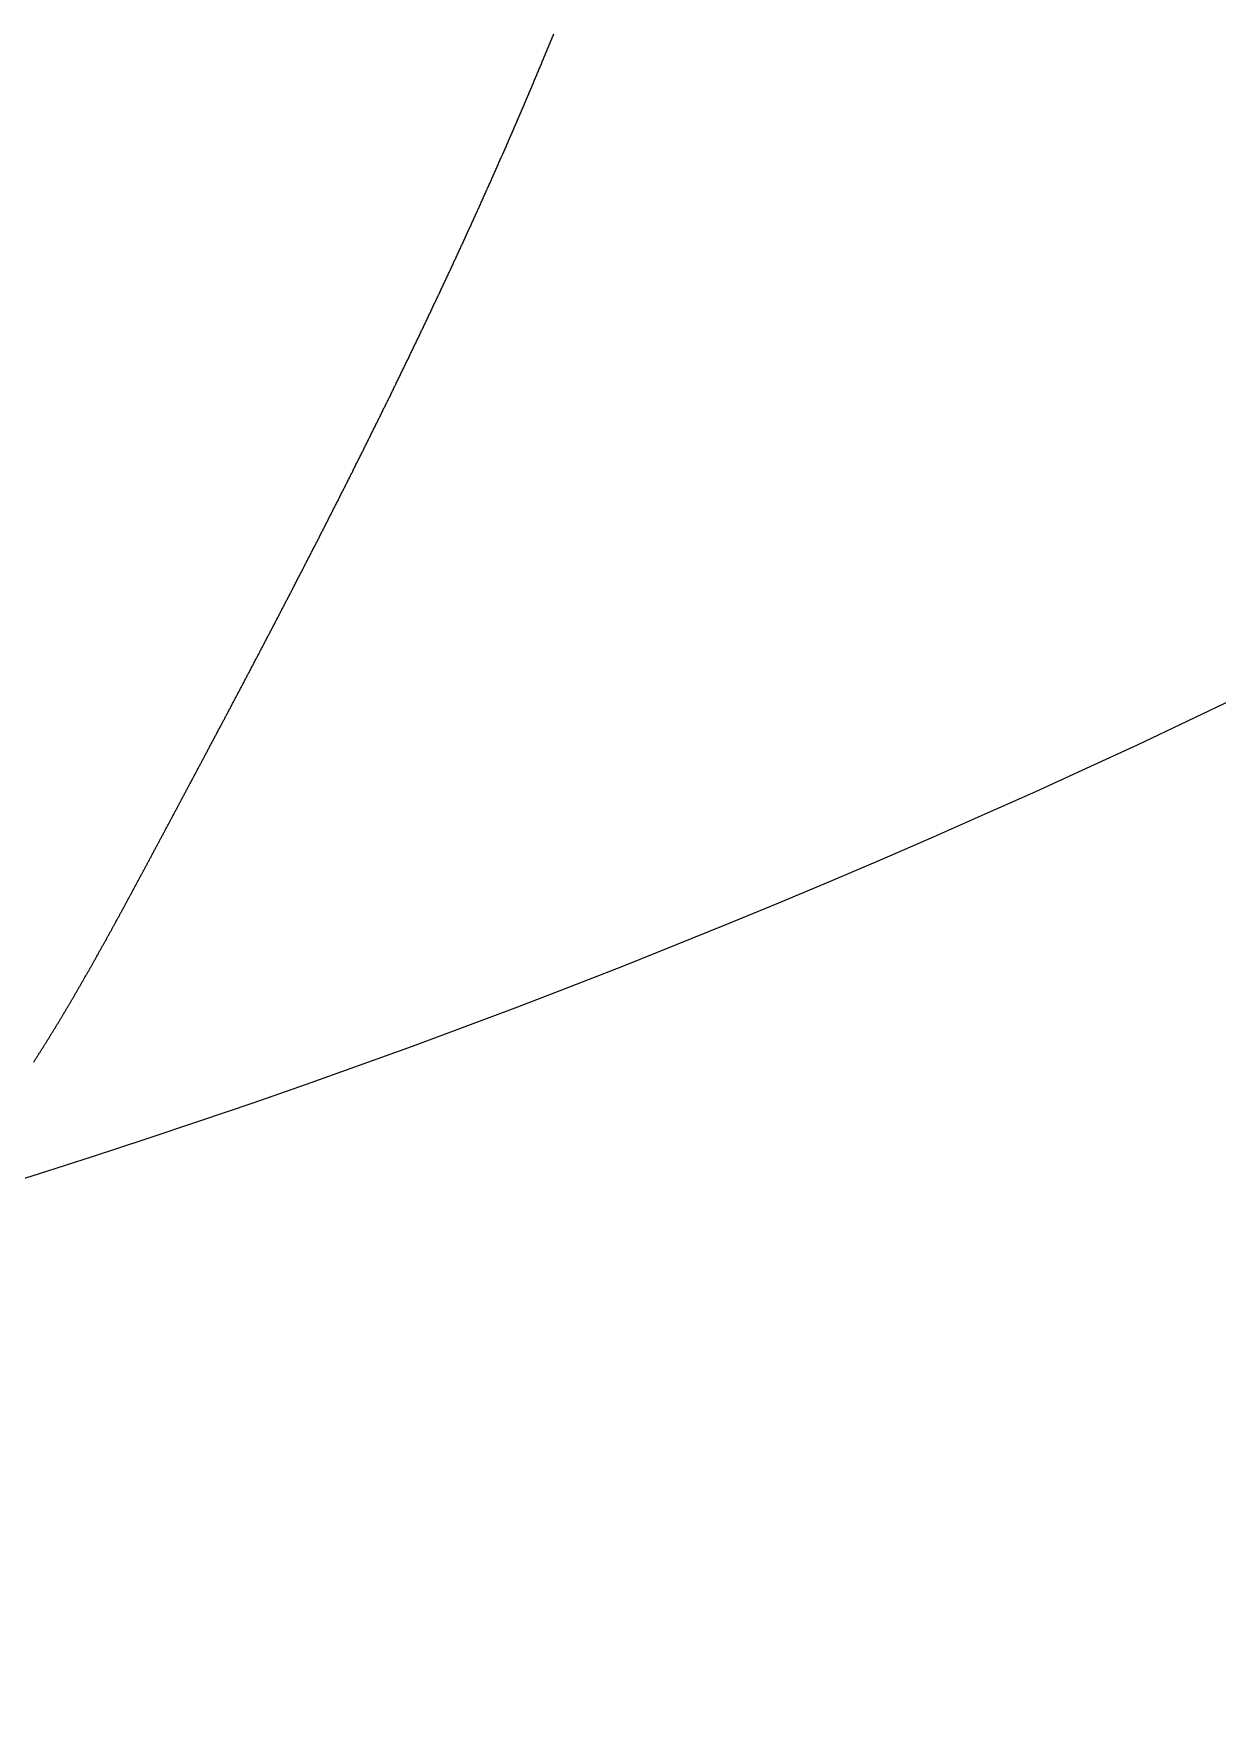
# Model space of a CAD drawing. Header units: millimetres. Extents: x 88 to 97873, y 32 to 55088.
# Drawn here: x 48870.435 to 48871.902, y 4950.685 to 4952.787 of the extents above; entities that cross this region are included whole.
import ezdxf

# ---------------------------------------------------------------- set-up
doc = ezdxf.new("R2010")
doc.units = ezdxf.units.MM
doc.header["$LTSCALE"] = 0.3

msp = doc.modelspace()

# ---------------------------------------------------------------- linework, layer by layer
msp.add_lwpolyline([(48870.4347, 4951.5124), (48870.4352, 4951.5131), (48870.4357, 4951.5138), (48870.4361, 4951.5145), (48870.4366, 4951.5152), (48870.4371, 4951.516), (48870.4375, 4951.5167), (48870.438, 4951.5174), (48870.4385, 4951.5181), (48870.4389, 4951.5189), (48870.4394, 4951.5196), (48870.4399, 4951.5203), (48870.4403, 4951.521), (48870.4408, 4951.5218), (48870.4412, 4951.5225), (48870.4417, 4951.5232), (48870.4422, 4951.5239), (48870.4426, 4951.5247), (48870.4431, 4951.5254), (48870.4436, 4951.5261), (48870.444, 4951.5269), (48870.4445, 4951.5276), (48870.445, 4951.5283), (48870.4454, 4951.5291), (48870.4459, 4951.5298), (48870.4464, 4951.5305), (48870.4468, 4951.5313), (48870.4473, 4951.532), (48870.4477, 4951.5328), (48870.4482, 4951.5335), (48870.4487, 4951.5342), (48870.4491, 4951.535), (48870.4496, 4951.5357), (48870.4501, 4951.5365), (48870.4505, 4951.5372), (48870.451, 4951.5379), (48870.4515, 4951.5387), (48870.4519, 4951.5394), (48870.4524, 4951.5402), (48870.4528, 4951.5409), (48870.4533, 4951.5417), (48870.4538, 4951.5424), (48870.4542, 4951.5432), (48870.4547, 4951.5439), (48870.4552, 4951.5447), (48870.4556, 4951.5454), (48870.4561, 4951.5462), (48870.4565, 4951.5469), (48870.457, 4951.5477), (48870.4575, 4951.5484), (48870.4579, 4951.5492), (48870.4584, 4951.5499), (48870.4589, 4951.5507), (48870.4593, 4951.5514), (48870.4598, 4951.5522), (48870.4603, 4951.553), (48870.4607, 4951.5537), (48870.4612, 4951.5545), (48870.4616, 4951.5552), (48870.4621, 4951.556), (48870.4626, 4951.5568), (48870.463, 4951.5575), (48870.4635, 4951.5583), (48870.464, 4951.559), (48870.4644, 4951.5598), (48870.4649, 4951.5606), (48870.4653, 4951.5613), (48870.4658, 4951.5621), (48870.4663, 4951.5629), (48870.4667, 4951.5636), (48870.4672, 4951.5644), (48870.4677, 4951.5652), (48870.4681, 4951.5659), (48870.4686, 4951.5667), (48870.469, 4951.5675), (48870.4695, 4951.5683), (48870.47, 4951.569), (48870.4704, 4951.5698), (48870.4709, 4951.5706), (48870.4714, 4951.5713), (48870.4718, 4951.5721), (48870.4723, 4951.5729), (48870.4727, 4951.5737), (48870.4732, 4951.5745), (48870.4737, 4951.5752), (48870.4741, 4951.576), (48870.4746, 4951.5768), (48870.4751, 4951.5776), (48870.4755, 4951.5783), (48870.476, 4951.5791), (48870.4765, 4951.5799), (48870.4769, 4951.5807), (48870.4774, 4951.5815), (48870.4778, 4951.5823), (48870.4783, 4951.583), (48870.4788, 4951.5838), (48870.4792, 4951.5846), (48870.4797, 4951.5854), (48870.4802, 4951.5862), (48870.4806, 4951.587), (48870.4811, 4951.5878), (48870.4815, 4951.5886), (48870.482, 4951.5893), (48870.4825, 4951.5901), (48870.4829, 4951.5909), (48870.4834, 4951.5917), (48870.4839, 4951.5925), (48870.4843, 4951.5933), (48870.4848, 4951.5941), (48870.4853, 4951.5949), (48870.4857, 4951.5957), (48870.4862, 4951.5965), (48870.4866, 4951.5973), (48870.4871, 4951.5981), (48870.4876, 4951.5989), (48870.488, 4951.5997), (48870.4885, 4951.6005), (48870.489, 4951.6013), (48870.4894, 4951.6021), (48870.4899, 4951.6029), (48870.4904, 4951.6037), (48870.4908, 4951.6045), (48870.4913, 4951.6053), (48870.4917, 4951.6061), (48870.4922, 4951.6069), (48870.4927, 4951.6077), (48870.4931, 4951.6085), (48870.4936, 4951.6093), (48870.4941, 4951.6101), (48870.4945, 4951.6109), (48870.495, 4951.6117), (48870.4955, 4951.6126), (48870.4959, 4951.6134), (48870.4964, 4951.6142), (48870.4969, 4951.615), (48870.4973, 4951.6158), (48870.4978, 4951.6166), (48870.4983, 4951.6174), (48870.4987, 4951.6182), (48870.4992, 4951.6191), (48870.4996, 4951.6199), (48870.5001, 4951.6207), (48870.5006, 4951.6215), (48870.501, 4951.6223), (48870.5015, 4951.6231), (48870.502, 4951.624), (48870.5024, 4951.6248), (48870.5029, 4951.6256), (48870.5034, 4951.6264), (48870.5038, 4951.6272), (48870.5043, 4951.6281), (48870.5048, 4951.6289), (48870.5052, 4951.6297), (48870.5057, 4951.6305), (48870.5062, 4951.6314), (48870.5066, 4951.6322), (48870.5071, 4951.633), (48870.5076, 4951.6338), (48870.508, 4951.6347), (48870.5085, 4951.6355), (48870.509, 4951.6363), (48870.5094, 4951.6372), (48870.5099, 4951.638), (48870.5104, 4951.6388), (48870.5108, 4951.6397), (48870.5113, 4951.6405), (48870.5118, 4951.6413), (48870.5122, 4951.6421), (48870.5127, 4951.643), (48870.5132, 4951.6438), (48870.5137, 4951.6447), (48870.5141, 4951.6455), (48870.5146, 4951.6463), (48870.5151, 4951.6472), (48870.5155, 4951.648), (48870.516, 4951.6488), (48870.5165, 4951.6497), (48870.5169, 4951.6505), (48870.5174, 4951.6514), (48870.5179, 4951.6522), (48870.5183, 4951.653), (48870.5188, 4951.6539), (48870.5193, 4951.6547), (48870.5197, 4951.6556), (48870.5202, 4951.6564), (48870.5207, 4951.6573), (48870.5212, 4951.6581), (48870.5216, 4951.659), (48870.5221, 4951.6598), (48870.5226, 4951.6607), (48870.523, 4951.6615), (48870.5235, 4951.6624), (48870.524, 4951.6632), (48870.5244, 4951.6641), (48870.5249, 4951.6649), (48870.5254, 4951.6658), (48870.5259, 4951.6666), (48870.5263, 4951.6675), (48870.5268, 4951.6683), (48870.5273, 4951.6692), (48870.5277, 4951.67), (48870.5282, 4951.6709), (48870.5287, 4951.6717), (48870.5292, 4951.6726), (48870.5296, 4951.6735), (48870.5301, 4951.6743), (48870.5306, 4951.6752), (48870.5311, 4951.676), (48870.5315, 4951.6769), (48870.532, 4951.6778), (48870.5325, 4951.6786), (48870.5329, 4951.6795), (48870.5334, 4951.6803), (48870.5339, 4951.6812), (48870.5344, 4951.6821), (48870.5348, 4951.6829), (48870.5353, 4951.6838), (48870.5358, 4951.6847), (48870.5363, 4951.6855), (48870.5367, 4951.6864), (48870.5372, 4951.6873), (48870.5377, 4951.6881), (48870.5382, 4951.689), (48870.5386, 4951.6899), (48870.5391, 4951.6908), (48870.5396, 4951.6916), (48870.5401, 4951.6925), (48870.5405, 4951.6934), (48870.541, 4951.6942), (48870.5415, 4951.6951), (48870.542, 4951.696), (48870.5425, 4951.6969), (48870.5429, 4951.6977), (48870.5434, 4951.6986), (48870.5439, 4951.6995), (48870.5444, 4951.7004), (48870.5448, 4951.7013), (48870.5453, 4951.7021), (48870.5458, 4951.703), (48870.5463, 4951.7039), (48870.5468, 4951.7048), (48870.5472, 4951.7057), (48870.5477, 4951.7065), (48870.5482, 4951.7074), (48870.5487, 4951.7083), (48870.5491, 4951.7092), (48870.5496, 4951.7101), (48870.5501, 4951.711), (48870.5506, 4951.7118), (48870.5511, 4951.7127), (48870.5515, 4951.7136), (48870.552, 4951.7145), (48870.5525, 4951.7154), (48870.553, 4951.7163), (48870.5535, 4951.7172), (48870.554, 4951.7181), (48870.5544, 4951.719), (48870.5549, 4951.7198), (48870.5554, 4951.7207), (48870.5559, 4951.7216), (48870.5564, 4951.7225), (48870.5568, 4951.7234), (48870.5573, 4951.7243), (48870.5578, 4951.7252), (48870.5583, 4951.7261), (48870.5588, 4951.727), (48870.5593, 4951.7279), (48870.5597, 4951.7288), (48870.5602, 4951.7297), (48870.5607, 4951.7306), (48870.5612, 4951.7315), (48870.5617, 4951.7324), (48870.5622, 4951.7333), (48870.5627, 4951.7342), (48870.5631, 4951.7351), (48870.5636, 4951.736), (48870.5641, 4951.7369), (48870.5646, 4951.7378), (48870.5651, 4951.7387), (48870.5656, 4951.7396), (48870.5661, 4951.7405), (48870.5665, 4951.7414), (48870.567, 4951.7423), (48870.5675, 4951.7432), (48870.568, 4951.7441), (48870.5685, 4951.7451), (48870.569, 4951.746), (48870.5695, 4951.7469), (48870.57, 4951.7478), (48870.5704, 4951.7487), (48870.5709, 4951.7496), (48870.5714, 4951.7505), (48870.5719, 4951.7514), (48870.5724, 4951.7524), (48870.5729, 4951.7533), (48870.5734, 4951.7542), (48870.5739, 4951.7551), (48870.5744, 4951.756), (48870.5749, 4951.7569), (48870.5753, 4951.7578), (48870.5758, 4951.7588), (48870.5763, 4951.7597), (48870.5768, 4951.7606), (48870.5773, 4951.7615), (48870.5778, 4951.7624), (48870.5783, 4951.7634), (48870.5788, 4951.7643), (48870.5793, 4951.7652), (48870.5798, 4951.7661), (48870.5803, 4951.7671), (48870.5808, 4951.768), (48870.5813, 4951.7689), (48870.5818, 4951.7698), (48870.5823, 4951.7708), (48870.5827, 4951.7717), (48870.5832, 4951.7726), (48870.5837, 4951.7735), (48870.5842, 4951.7745), (48870.5847, 4951.7754), (48870.5852, 4951.7763), (48870.5857, 4951.7773), (48870.5862, 4951.7782), (48870.5867, 4951.7791), (48870.5872, 4951.78), (48870.5877, 4951.781), (48870.5882, 4951.7819), (48870.5887, 4951.7828), (48870.5892, 4951.7838), (48870.5897, 4951.7847), (48870.5902, 4951.7856), (48870.5907, 4951.7866), (48870.5912, 4951.7875), (48870.5917, 4951.7885), (48870.5922, 4951.7894), (48870.5927, 4951.7903), (48870.5932, 4951.7913), (48870.5937, 4951.7922), (48870.5942, 4951.7932), (48870.5947, 4951.7941), (48870.5952, 4951.795), (48870.5957, 4951.796), (48870.5962, 4951.7969), (48870.5967, 4951.7979), (48870.5972, 4951.7988), (48870.5977, 4951.7998), (48870.5982, 4951.8007), (48870.5987, 4951.8016), (48870.5992, 4951.8026), (48870.5998, 4951.8035), (48870.6003, 4951.8045), (48870.6008, 4951.8054), (48870.6013, 4951.8064), (48870.6018, 4951.8073), (48870.6023, 4951.8083), (48870.6028, 4951.8092), (48870.6033, 4951.8102), (48870.6038, 4951.8111), (48870.6043, 4951.8121), (48870.6048, 4951.813), (48870.6053, 4951.814), (48870.6058, 4951.8149), (48870.6063, 4951.8159), (48870.6069, 4951.8168), (48870.6074, 4951.8178), (48870.6079, 4951.8188), (48870.6084, 4951.8197), (48870.6089, 4951.8207), (48870.6094, 4951.8216), (48870.6099, 4951.8226), (48870.6104, 4951.8235), (48870.6109, 4951.8245), (48870.6114, 4951.8255), (48870.612, 4951.8264), (48870.6125, 4951.8274), (48870.613, 4951.8284), (48870.6135, 4951.8293), (48870.614, 4951.8303), (48870.6145, 4951.8312), (48870.615, 4951.8322), (48870.6156, 4951.8332), (48870.6161, 4951.8341), (48870.6166, 4951.8351), (48870.6171, 4951.8361), (48870.6176, 4951.837), (48870.6181, 4951.838), (48870.6186, 4951.839), (48870.6192, 4951.8399), (48870.6197, 4951.8409), (48870.6202, 4951.8419), (48870.6207, 4951.8428), (48870.6212, 4951.8438), (48870.6218, 4951.8448), (48870.6223, 4951.8458), (48870.6228, 4951.8467), (48870.6233, 4951.8477), (48870.6238, 4951.8487), (48870.6243, 4951.8497), (48870.6249, 4951.8506), (48870.6254, 4951.8516), (48870.6259, 4951.8526), (48870.6264, 4951.8536), (48870.6269, 4951.8545), (48870.6275, 4951.8555), (48870.628, 4951.8565), (48870.6285, 4951.8575), (48870.629, 4951.8584), (48870.6296, 4951.8594), (48870.6301, 4951.8604), (48870.6306, 4951.8614), (48870.6311, 4951.8624), (48870.6316, 4951.8634), (48870.6322, 4951.8643), (48870.6327, 4951.8653), (48870.6332, 4951.8663), (48870.6337, 4951.8673), (48870.6343, 4951.8683), (48870.6348, 4951.8693), (48870.6353, 4951.8702), (48870.6358, 4951.8712), (48870.6364, 4951.8722), (48870.6369, 4951.8732), (48870.6374, 4951.8742), (48870.6379, 4951.8752), (48870.6385, 4951.8762), (48870.639, 4951.8772), (48870.6395, 4951.8782), (48870.64, 4951.8791), (48870.6406, 4951.8801), (48870.6411, 4951.8811), (48870.6416, 4951.8821), (48870.6422, 4951.8831), (48870.6427, 4951.8841), (48870.6432, 4951.8851), (48870.6437, 4951.8861), (48870.6443, 4951.8871), (48870.6448, 4951.8881), (48870.6453, 4951.8891), (48870.6459, 4951.8901), (48870.6464, 4951.8911), (48870.6469, 4951.8921), (48870.6475, 4951.8931), (48870.648, 4951.8941), (48870.6485, 4951.8951), (48870.6491, 4951.8961), (48870.6496, 4951.8971), (48870.6501, 4951.8981), (48870.6507, 4951.8991), (48870.6512, 4951.9001), (48870.6517, 4951.9011), (48870.6522, 4951.9021), (48870.6528, 4951.9031), (48870.6533, 4951.9041), (48870.6539, 4951.9051), (48870.6544, 4951.9061), (48870.6549, 4951.9071), (48870.6555, 4951.9081), (48870.656, 4951.9091), (48870.6565, 4951.9101), (48870.6571, 4951.9111), (48870.6576, 4951.9121), (48870.6581, 4951.9132), (48870.6587, 4951.9142), (48870.6592, 4951.9152), (48870.6597, 4951.9162), (48870.6603, 4951.9172), (48870.6608, 4951.9182), (48870.6614, 4951.9192), (48870.6619, 4951.9202), (48870.6624, 4951.9212), (48870.663, 4951.9223), (48870.6635, 4951.9233), (48870.664, 4951.9243), (48870.6646, 4951.9253), (48870.6651, 4951.9263), (48870.6657, 4951.9273), (48870.6662, 4951.9284), (48870.6667, 4951.9294), (48870.6673, 4951.9304), (48870.6678, 4951.9314), (48870.6684, 4951.9324), (48870.6689, 4951.9334), (48870.6694, 4951.9345), (48870.67, 4951.9355), (48870.6705, 4951.9365), (48870.6711, 4951.9375), (48870.6716, 4951.9385), (48870.6721, 4951.9396), (48870.6727, 4951.9406), (48870.6732, 4951.9416), (48870.6738, 4951.9426), (48870.6743, 4951.9437), (48870.6749, 4951.9447), (48870.6754, 4951.9457), (48870.6759, 4951.9467), (48870.6765, 4951.9478), (48870.677, 4951.9488), (48870.6776, 4951.9498), (48870.6781, 4951.9509), (48870.6787, 4951.9519), (48870.6792, 4951.9529), (48870.6798, 4951.9539), (48870.6803, 4951.955), (48870.6808, 4951.956), (48870.6814, 4951.957), (48870.6819, 4951.9581), (48870.6825, 4951.9591), (48870.683, 4951.9601), (48870.6836, 4951.9612), (48870.6841, 4951.9622), (48870.6847, 4951.9632), (48870.6852, 4951.9643), (48870.6858, 4951.9653), (48870.6863, 4951.9663), (48870.6868, 4951.9674), (48870.6874, 4951.9684), (48870.6879, 4951.9694), (48870.6885, 4951.9705), (48870.689, 4951.9715), (48870.6896, 4951.9726), (48870.6901, 4951.9736), (48870.6907, 4951.9746), (48870.6912, 4951.9757), (48870.6918, 4951.9767), (48870.6923, 4951.9778), (48870.6929, 4951.9788), (48870.6934, 4951.9798), (48870.694, 4951.9809), (48870.6945, 4951.9819), (48870.6951, 4951.983), (48870.6956, 4951.984), (48870.6962, 4951.9851), (48870.6967, 4951.9861), (48870.6973, 4951.9872), (48870.6978, 4951.9882), (48870.6984, 4951.9892), (48870.6989, 4951.9903), (48870.6995, 4951.9913), (48870.7, 4951.9924), (48870.7006, 4951.9934), (48870.7011, 4951.9945), (48870.7017, 4951.9955), (48870.7023, 4951.9966), (48870.7028, 4951.9976), (48870.7034, 4951.9987), (48870.7039, 4951.9997), (48870.7045, 4952.0008), (48870.705, 4952.0018), (48870.7056, 4952.0029), (48870.7061, 4952.0039), (48870.7067, 4952.005), (48870.7072, 4952.0061), (48870.7078, 4952.0071), (48870.7083, 4952.0082), (48870.7089, 4952.0092), (48870.7095, 4952.0103), (48870.71, 4952.0113), (48870.7106, 4952.0124), (48870.7111, 4952.0134), (48870.7117, 4952.0145), (48870.7122, 4952.0156), (48870.7128, 4952.0166), (48870.7133, 4952.0177), (48870.7139, 4952.0187), (48870.7145, 4952.0198), (48870.715, 4952.0209), (48870.7156, 4952.0219), (48870.7161, 4952.023), (48870.7167, 4952.024), (48870.7172, 4952.0251), (48870.7178, 4952.0262), (48870.7184, 4952.0272), (48870.7189, 4952.0283), (48870.7195, 4952.0294), (48870.72, 4952.0304), (48870.7206, 4952.0315), (48870.7211, 4952.0326), (48870.7217, 4952.0336), (48870.7223, 4952.0347), (48870.7228, 4952.0358), (48870.7234, 4952.0368), (48870.7239, 4952.0379), (48870.7245, 4952.039), (48870.7251, 4952.04), (48870.7256, 4952.0411), (48870.7262, 4952.0422), (48870.7267, 4952.0432), (48870.7273, 4952.0443), (48870.7279, 4952.0454), (48870.7284, 4952.0465), (48870.729, 4952.0475), (48870.7295, 4952.0486), (48870.7301, 4952.0497), (48870.7307, 4952.0507), (48870.7312, 4952.0518), (48870.7318, 4952.0529), (48870.7323, 4952.054), (48870.7329, 4952.055), (48870.7335, 4952.0561), (48870.734, 4952.0572), (48870.7346, 4952.0583), (48870.7351, 4952.0594), (48870.7357, 4952.0604), (48870.7363, 4952.0615), (48870.7368, 4952.0626), (48870.7374, 4952.0637), (48870.738, 4952.0647), (48870.7385, 4952.0658), (48870.7391, 4952.0669), (48870.7396, 4952.068), (48870.7402, 4952.0691), (48870.7408, 4952.0702), (48870.7413, 4952.0712), (48870.7419, 4952.0723), (48870.7425, 4952.0734), (48870.743, 4952.0745), (48870.7436, 4952.0756), (48870.7442, 4952.0767), (48870.7447, 4952.0777), (48870.7453, 4952.0788), (48870.7458, 4952.0799), (48870.7464, 4952.081), (48870.747, 4952.0821), (48870.7475, 4952.0832), (48870.7481, 4952.0843), (48870.7487, 4952.0853), (48870.7492, 4952.0864), (48870.7498, 4952.0875), (48870.7504, 4952.0886), (48870.7509, 4952.0897), (48870.7515, 4952.0908), (48870.7521, 4952.0919), (48870.7526, 4952.093), (48870.7532, 4952.0941), (48870.7538, 4952.0951), (48870.7543, 4952.0962), (48870.7549, 4952.0973), (48870.7555, 4952.0984), (48870.756, 4952.0995), (48870.7566, 4952.1006), (48870.7572, 4952.1017), (48870.7577, 4952.1028), (48870.7583, 4952.1039), (48870.7589, 4952.105), (48870.7594, 4952.1061), (48870.76, 4952.1072), (48870.7606, 4952.1083), (48870.7611, 4952.1094), (48870.7617, 4952.1105), (48870.7623, 4952.1116), (48870.7628, 4952.1127), (48870.7634, 4952.1138), (48870.764, 4952.1149), (48870.7645, 4952.116), (48870.7651, 4952.1171), (48870.7657, 4952.1182), (48870.7662, 4952.1193), (48870.7668, 4952.1204), (48870.7674, 4952.1215), (48870.7679, 4952.1226), (48870.7685, 4952.1237), (48870.7691, 4952.1248), (48870.7697, 4952.1259), (48870.7702, 4952.127), (48870.7708, 4952.1281), (48870.7714, 4952.1292), (48870.7719, 4952.1303), (48870.7725, 4952.1314), (48870.7731, 4952.1325), (48870.7736, 4952.1336), (48870.7742, 4952.1347), (48870.7748, 4952.1358), (48870.7753, 4952.1369), (48870.7759, 4952.1381), (48870.7765, 4952.1392), (48870.7771, 4952.1403), (48870.7776, 4952.1414), (48870.7782, 4952.1425), (48870.7788, 4952.1436), (48870.7793, 4952.1447), (48870.7799, 4952.1458), (48870.7805, 4952.1469), (48870.781, 4952.148), (48870.7816, 4952.1492), (48870.7822, 4952.1503), (48870.7828, 4952.1514), (48870.7833, 4952.1525), (48870.7839, 4952.1536), (48870.7845, 4952.1547), (48870.785, 4952.1558), (48870.7856, 4952.157), (48870.7862, 4952.1581), (48870.7868, 4952.1592), (48870.7873, 4952.1603), (48870.7879, 4952.1614), (48870.7885, 4952.1625), (48870.789, 4952.1636), (48870.7896, 4952.1648), (48870.7902, 4952.1659), (48870.7908, 4952.167), (48870.7913, 4952.1681), (48870.7919, 4952.1692), (48870.7925, 4952.1704), (48870.793, 4952.1715), (48870.7936, 4952.1726), (48870.7942, 4952.1737), (48870.7948, 4952.1748), (48870.7953, 4952.176), (48870.7959, 4952.1771), (48870.7965, 4952.1782), (48870.7971, 4952.1793), (48870.7976, 4952.1805), (48870.7982, 4952.1816), (48870.7988, 4952.1827), (48870.7993, 4952.1838), (48870.7999, 4952.1849), (48870.8005, 4952.1861), (48870.8011, 4952.1872), (48870.8016, 4952.1883), (48870.8022, 4952.1895), (48870.8028, 4952.1906), (48870.8034, 4952.1917), (48870.8039, 4952.1928), (48870.8045, 4952.194), (48870.8051, 4952.1951), (48870.8056, 4952.1962), (48870.8062, 4952.1973), (48870.8068, 4952.1985), (48870.8074, 4952.1996), (48870.8079, 4952.2007), (48870.8085, 4952.2019), (48870.8091, 4952.203), (48870.8097, 4952.2041), (48870.8102, 4952.2053), (48870.8108, 4952.2064), (48870.8114, 4952.2075), (48870.812, 4952.2087), (48870.8125, 4952.2098), (48870.8131, 4952.2109), (48870.8137, 4952.2121), (48870.8142, 4952.2132), (48870.8148, 4952.2143), (48870.8154, 4952.2155), (48870.816, 4952.2166), (48870.8165, 4952.2177), (48870.8171, 4952.2189), (48870.8177, 4952.22), (48870.8183, 4952.2211), (48870.8188, 4952.2223), (48870.8194, 4952.2234), (48870.82, 4952.2245), (48870.8206, 4952.2257), (48870.8211, 4952.2268), (48870.8217, 4952.228), (48870.8223, 4952.2291), (48870.8229, 4952.2302), (48870.8234, 4952.2314), (48870.824, 4952.2325), (48870.8246, 4952.2337), (48870.8252, 4952.2348), (48870.8257, 4952.2359), (48870.8263, 4952.2371), (48870.8269, 4952.2382), (48870.8275, 4952.2394), (48870.828, 4952.2405), (48870.8286, 4952.2417), (48870.8292, 4952.2428), (48870.8298, 4952.2439), (48870.8303, 4952.2451), (48870.8309, 4952.2462), (48870.8315, 4952.2474), (48870.8321, 4952.2485), (48870.8326, 4952.2497), (48870.8332, 4952.2508), (48870.8338, 4952.252), (48870.8343, 4952.2531), (48870.8349, 4952.2543), (48870.8355, 4952.2554), (48870.8361, 4952.2565), (48870.8366, 4952.2577), (48870.8372, 4952.2588), (48870.8378, 4952.26), (48870.8384, 4952.2611), (48870.8389, 4952.2623), (48870.8395, 4952.2634), (48870.8401, 4952.2646), (48870.8407, 4952.2657), (48870.8412, 4952.2669), (48870.8418, 4952.268), (48870.8424, 4952.2692), (48870.843, 4952.2703), (48870.8435, 4952.2715), (48870.8441, 4952.2727), (48870.8447, 4952.2738), (48870.8453, 4952.275), (48870.8458, 4952.2761), (48870.8464, 4952.2773), (48870.847, 4952.2784), (48870.8476, 4952.2796), (48870.8481, 4952.2807), (48870.8487, 4952.2819), (48870.8493, 4952.283), (48870.8499, 4952.2842), (48870.8504, 4952.2854), (48870.851, 4952.2865), (48870.8516, 4952.2877), (48870.8522, 4952.2888), (48870.8527, 4952.29), (48870.8533, 4952.2911), (48870.8539, 4952.2923), (48870.8545, 4952.2935), (48870.855, 4952.2946), (48870.8556, 4952.2958), (48870.8562, 4952.2969), (48870.8568, 4952.2981), (48870.8573, 4952.2993), (48870.8579, 4952.3004), (48870.8585, 4952.3016), (48870.8591, 4952.3027), (48870.8596, 4952.3039), (48870.8602, 4952.3051), (48870.8608, 4952.3062), (48870.8614, 4952.3074), (48870.8619, 4952.3085), (48870.8625, 4952.3097), (48870.8631, 4952.3109), (48870.8637, 4952.312), (48870.8642, 4952.3132), (48870.8648, 4952.3144), (48870.8654, 4952.3155), (48870.866, 4952.3167), (48870.8665, 4952.3179), (48870.8671, 4952.319), (48870.8677, 4952.3202), (48870.8682, 4952.3214), (48870.8688, 4952.3225), (48870.8694, 4952.3237), (48870.87, 4952.3249), (48870.8705, 4952.326), (48870.8711, 4952.3272), (48870.8717, 4952.3284), (48870.8723, 4952.3295), (48870.8728, 4952.3307), (48870.8734, 4952.3319), (48870.874, 4952.333), (48870.8746, 4952.3342), (48870.8751, 4952.3354), (48870.8757, 4952.3365), (48870.8763, 4952.3377), (48870.8769, 4952.3389), (48870.8774, 4952.3401), (48870.878, 4952.3412), (48870.8786, 4952.3424), (48870.8791, 4952.3436), (48870.8797, 4952.3447), (48870.8803, 4952.3459), (48870.8809, 4952.3471), (48870.8814, 4952.3483), (48870.882, 4952.3494), (48870.8826, 4952.3506), (48870.8832, 4952.3518), (48870.8837, 4952.353), (48870.8843, 4952.3541), (48870.8849, 4952.3553), (48870.8855, 4952.3565), (48870.886, 4952.3577), (48870.8866, 4952.3588), (48870.8872, 4952.36), (48870.8877, 4952.3612), (48870.8883, 4952.3624), (48870.8889, 4952.3635), (48870.8895, 4952.3647), (48870.89, 4952.3659), (48870.8906, 4952.3671), (48870.8912, 4952.3683), (48870.8917, 4952.3694), (48870.8923, 4952.3706), (48870.8929, 4952.3718), (48870.8935, 4952.373), (48870.894, 4952.3742), (48870.8946, 4952.3753), (48870.8952, 4952.3765), (48870.8958, 4952.3777), (48870.8963, 4952.3789), (48870.8969, 4952.3801), (48870.8975, 4952.3812), (48870.898, 4952.3824), (48870.8986, 4952.3836), (48870.8992, 4952.3848), (48870.8998, 4952.386), (48870.9003, 4952.3872), (48870.9009, 4952.3883), (48870.9015, 4952.3895), (48870.902, 4952.3907), (48870.9026, 4952.3919), (48870.9032, 4952.3931), (48870.9037, 4952.3943), (48870.9043, 4952.3954), (48870.9049, 4952.3966), (48870.9055, 4952.3978), (48870.906, 4952.399), (48870.9066, 4952.4002), (48870.9072, 4952.4014), (48870.9077, 4952.4026), (48870.9083, 4952.4037), (48870.9089, 4952.4049), (48870.9095, 4952.4061), (48870.91, 4952.4073), (48870.9106, 4952.4085), (48870.9112, 4952.4097), (48870.9117, 4952.4109), (48870.9123, 4952.4121), (48870.9129, 4952.4133), (48870.9134, 4952.4144), (48870.914, 4952.4156), (48870.9146, 4952.4168), (48870.9151, 4952.418), (48870.9157, 4952.4192), (48870.9163, 4952.4204), (48870.9169, 4952.4216), (48870.9174, 4952.4228), (48870.918, 4952.424), (48870.9186, 4952.4252), (48870.9191, 4952.4264), (48870.9197, 4952.4275), (48870.9203, 4952.4287), (48870.9208, 4952.4299), (48870.9214, 4952.4311), (48870.922, 4952.4323), (48870.9225, 4952.4335), (48870.9231, 4952.4347), (48870.9237, 4952.4359), (48870.9242, 4952.4371), (48870.9248, 4952.4383), (48870.9254, 4952.4395), (48870.9259, 4952.4407), (48870.9265, 4952.4419), (48870.9271, 4952.4431), (48870.9276, 4952.4443), (48870.9282, 4952.4455), (48870.9288, 4952.4467), (48870.9293, 4952.4479), (48870.9299, 4952.4491), (48870.9305, 4952.4503), (48870.931, 4952.4515), (48870.9316, 4952.4527), (48870.9322, 4952.4539), (48870.9327, 4952.455), (48870.9333, 4952.4562), (48870.9339, 4952.4574), (48870.9344, 4952.4586), (48870.935, 4952.4598), (48870.9356, 4952.461), (48870.9361, 4952.4622), (48870.9367, 4952.4634), (48870.9373, 4952.4646), (48870.9378, 4952.4658), (48870.9384, 4952.467), (48870.939, 4952.4683), (48870.9395, 4952.4695), (48870.9401, 4952.4707), (48870.9407, 4952.4719), (48870.9412, 4952.4731), (48870.9418, 4952.4743), (48870.9423, 4952.4755), (48870.9429, 4952.4767), (48870.9435, 4952.4779), (48870.944, 4952.4791), (48870.9446, 4952.4803), (48870.9452, 4952.4815), (48870.9457, 4952.4827), (48870.9463, 4952.4839), (48870.9468, 4952.4851), (48870.9474, 4952.4863), (48870.948, 4952.4875), (48870.9485, 4952.4887), (48870.9491, 4952.4899), (48870.9497, 4952.4911), (48870.9502, 4952.4923), (48870.9508, 4952.4935), (48870.9513, 4952.4947), (48870.9519, 4952.4959), (48870.9525, 4952.4972), (48870.953, 4952.4984), (48870.9536, 4952.4996), (48870.9542, 4952.5008), (48870.9547, 4952.502), (48870.9553, 4952.5032), (48870.9558, 4952.5044), (48870.9564, 4952.5056), (48870.957, 4952.5068), (48870.9575, 4952.508), (48870.9581, 4952.5092), (48870.9586, 4952.5104), (48870.9592, 4952.5117), (48870.9598, 4952.5129), (48870.9603, 4952.5141), (48870.9609, 4952.5153), (48870.9614, 4952.5165), (48870.962, 4952.5177), (48870.9626, 4952.5189), (48870.9631, 4952.5201), (48870.9637, 4952.5213), (48870.9642, 4952.5226), (48870.9648, 4952.5238), (48870.9653, 4952.525), (48870.9659, 4952.5262), (48870.9665, 4952.5274), (48870.967, 4952.5286), (48870.9676, 4952.5298), (48870.9681, 4952.531), (48870.9687, 4952.5323), (48870.9693, 4952.5335), (48870.9698, 4952.5347), (48870.9704, 4952.5359), (48870.9709, 4952.5371), (48870.9715, 4952.5383), (48870.972, 4952.5395), (48870.9726, 4952.5408), (48870.9731, 4952.542), (48870.9737, 4952.5432), (48870.9743, 4952.5444), (48870.9748, 4952.5456), (48870.9754, 4952.5468), (48870.9759, 4952.5481), (48870.9765, 4952.5493), (48870.977, 4952.5505), (48870.9776, 4952.5517), (48870.9781, 4952.5529), (48870.9787, 4952.5541), (48870.9793, 4952.5554), (48870.9798, 4952.5566), (48870.9804, 4952.5578), (48870.9809, 4952.559), (48870.9815, 4952.5602), (48870.982, 4952.5614), (48870.9826, 4952.5627), (48870.9831, 4952.5639), (48870.9837, 4952.5651), (48870.9842, 4952.5663), (48870.9848, 4952.5675), (48870.9853, 4952.5688), (48870.9859, 4952.57), (48870.9864, 4952.5712), (48870.987, 4952.5724), (48870.9875, 4952.5736), (48870.9881, 4952.5749), (48870.9886, 4952.5761), (48870.9892, 4952.5773), (48870.9897, 4952.5785), (48870.9903, 4952.5798), (48870.9908, 4952.581), (48870.9914, 4952.5822), (48870.9919, 4952.5834), (48870.9925, 4952.5846), (48870.993, 4952.5859), (48870.9936, 4952.5871), (48870.9941, 4952.5883), (48870.9947, 4952.5895), (48870.9952, 4952.5908), (48870.9958, 4952.592), (48870.9963, 4952.5932), (48870.9969, 4952.5944), (48870.9974, 4952.5957), (48870.998, 4952.5969), (48870.9985, 4952.5981), (48870.9991, 4952.5993), (48870.9996, 4952.6006), (48871.0002, 4952.6018), (48871.0007, 4952.603), (48871.0013, 4952.6042), (48871.0018, 4952.6055), (48871.0024, 4952.6067), (48871.0029, 4952.6079), (48871.0035, 4952.6091), (48871.004, 4952.6104), (48871.0045, 4952.6116), (48871.0051, 4952.6128), (48871.0056, 4952.614), (48871.0062, 4952.6153), (48871.0067, 4952.6165), (48871.0073, 4952.6177), (48871.0078, 4952.6189), (48871.0084, 4952.6202), (48871.0089, 4952.6214), (48871.0094, 4952.6226), (48871.01, 4952.6239), (48871.0105, 4952.6251), (48871.0111, 4952.6263), (48871.0116, 4952.6275), (48871.0122, 4952.6288), (48871.0127, 4952.63), (48871.0132, 4952.6312), (48871.0138, 4952.6325), (48871.0143, 4952.6337), (48871.0149, 4952.6349), (48871.0154, 4952.6362), (48871.0159, 4952.6374), (48871.0165, 4952.6386), (48871.017, 4952.6398), (48871.0176, 4952.6411), (48871.0181, 4952.6423), (48871.0187, 4952.6435), (48871.0192, 4952.6448), (48871.0197, 4952.646), (48871.0203, 4952.6472), (48871.0208, 4952.6485), (48871.0213, 4952.6497), (48871.0219, 4952.6509), (48871.0224, 4952.6522), (48871.023, 4952.6534), (48871.0235, 4952.6546), (48871.024, 4952.6559), (48871.0246, 4952.6571), (48871.0251, 4952.6583), (48871.0256, 4952.6596), (48871.0262, 4952.6608), (48871.0267, 4952.662), (48871.0273, 4952.6633), (48871.0278, 4952.6645), (48871.0283, 4952.6657), (48871.0289, 4952.667), (48871.0294, 4952.6682), (48871.0299, 4952.6694), (48871.0305, 4952.6707), (48871.031, 4952.6719), (48871.0315, 4952.6731), (48871.0321, 4952.6744), (48871.0326, 4952.6756), (48871.0331, 4952.6768), (48871.0337, 4952.6781), (48871.0342, 4952.6793), (48871.0347, 4952.6805), (48871.0353, 4952.6818), (48871.0358, 4952.683), (48871.0363, 4952.6843), (48871.0369, 4952.6855), (48871.0374, 4952.6867), (48871.0379, 4952.688), (48871.0385, 4952.6892), (48871.039, 4952.6904), (48871.0395, 4952.6917), (48871.0401, 4952.6929), (48871.0406, 4952.6942), (48871.0411, 4952.6954), (48871.0416, 4952.6966), (48871.0422, 4952.6979), (48871.0427, 4952.6991), (48871.0432, 4952.7003), (48871.0438, 4952.7016), (48871.0443, 4952.7028), (48871.0448, 4952.7041), (48871.0453, 4952.7053), (48871.0459, 4952.7065), (48871.0464, 4952.7078), (48871.0469, 4952.709), (48871.0475, 4952.7103), (48871.048, 4952.7115), (48871.0485, 4952.7127), (48871.049, 4952.714), (48871.0496, 4952.7152), (48871.0501, 4952.7165), (48871.0506, 4952.7177), (48871.0511, 4952.7189), (48871.0517, 4952.7202), (48871.0522, 4952.7214), (48871.0527, 4952.7227), (48871.0532, 4952.7239), (48871.0538, 4952.7251), (48871.0543, 4952.7264), (48871.0548, 4952.7276), (48871.0553, 4952.7289), (48871.0558, 4952.7301), (48871.0564, 4952.7313), (48871.0569, 4952.7326), (48871.0574, 4952.7338), (48871.0579, 4952.7351), (48871.0585, 4952.7363), (48871.059, 4952.7376), (48871.0595, 4952.7388), (48871.06, 4952.74), (48871.0605, 4952.7413), (48871.0611, 4952.7425), (48871.0616, 4952.7438), (48871.0621, 4952.745), (48871.0626, 4952.7463), (48871.0631, 4952.7475), (48871.0637, 4952.7487), (48871.0642, 4952.75), (48871.0647, 4952.7512), (48871.0652, 4952.7525), (48871.0657, 4952.7537), (48871.0662, 4952.755), (48871.0668, 4952.7562), (48871.0673, 4952.7574), (48871.0678, 4952.7587), (48871.0683, 4952.7599), (48871.0688, 4952.7612), (48871.0693, 4952.7624), (48871.0698, 4952.7637), (48871.0704, 4952.7649), (48871.0709, 4952.7662), (48871.0714, 4952.7674), (48871.0719, 4952.7686), (48871.0724, 4952.7699), (48871.0729, 4952.7711), (48871.0734, 4952.7724), (48871.074, 4952.7736), (48871.0745, 4952.7749), (48871.075, 4952.7761), (48871.0755, 4952.7774), (48871.076, 4952.7786), (48871.0765, 4952.7799), (48871.077, 4952.7811), (48871.0775, 4952.7824), (48871.078, 4952.7836), (48871.0786, 4952.7848), (48871.0791, 4952.7861), (48871.0796, 4952.7873)])
for radius in [18.5479, 14.363, 11.4141]:
    msp.add_circle((48866.9793, 4962.2533), radius)

doc.saveas('drawing.dxf')
